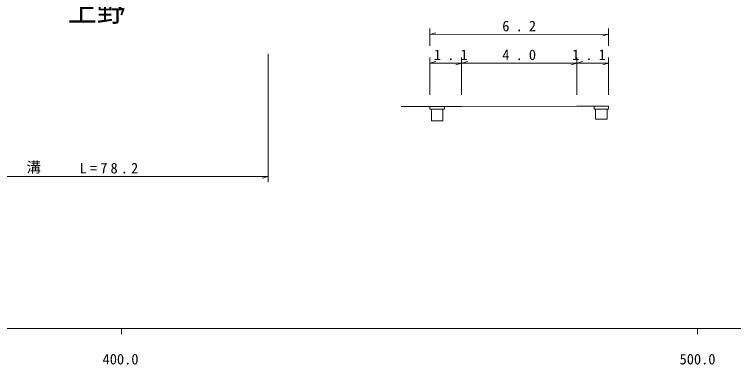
# Model space of a CAD drawing. Units: millimetres, scale not verified. Extents: x 40000 to 680000, y 20000 to 380000.
# Drawn here: x 449416 to 574264, y 198715 to 259506 of the extents above; entities that cross this region are included whole.
import ezdxf
from ezdxf.enums import TextEntityAlignment as Align

# ---------------------------------------------------------------- set-up
doc = ezdxf.new("R2010")
doc.units = ezdxf.units.MM
doc.header["$LTSCALE"] = 1000
for name, color, linetype, lineweight in [('M-BGD', 7, 'Continuous', 13), ('M-STR-HTXT', 7, 'Continuous', 13), ('M-TTL-BAND', 7, 'Continuous', 13)]:
    doc.layers.add(name, color=color, linetype=linetype, lineweight=lineweight)
doc.layers.add('M-BMK-HTXT', color=7, linetype='Continuous')
doc.styles.add('ＭＳ ゴシック', font='')
doc.styles.get('ＭＳ ゴシック').set_extended_font_data('MS Gothic')

msp = doc.modelspace()

# ---------------------------------------------------------------- linework, layer by layer
at = {"layer": 'M-BGD'}
for p, q in [((521546, 254039), (521545, 257039)), ((521546, 256039), (522545, 256319)), ((521546, 256039), (552546, 256050)), ((552546, 256050), (551546, 255769)), ((552545, 257050), (552546, 254050)), ((521549, 245539), (521547, 252039)), ((521547, 251039), (522547, 251319)), ((521547, 251039), (527047, 251041)), ((527047, 251041), (526047, 250760)), ((527047, 252041), (527049, 245541)), ((527047, 251041), (528047, 251321)), ((527047, 251041), (547047, 251048)), ((547047, 251048), (546047, 250767)), ((547047, 252048), (547049, 245548)), ((547047, 251048), (548047, 251328)), ((547047, 251048), (552547, 251050)), ((552547, 251050), (551547, 250769)), ((552547, 252050), (552549, 245550)), ((521550, 243539), (516550, 243537)), ((521550, 243539), (527050, 243541)), ((521800, 243039), (523800, 243040)), ((550300, 243049), (552300, 243049))]:
    msp.add_line(p, q, dxfattribs=at)
for points in [[(521550, 243539), (521550, 243039), (521800, 243039), (521801, 241039), (523801, 241040), (523800, 243040), (524050, 243040), (524050, 243540)], [(527050, 243541), (547050, 243548), (552550, 243550), (552550, 243050), (552300, 243049), (552301, 241299), (550301, 241299), (550300, 243049), (550050, 243049), (550050, 243549)]]:
    msp.add_lwpolyline(points, dxfattribs=at)
at = {"layer": 'M-STR-HTXT'}
for p, q in [((493455, 230380), (493447, 252675)), ((422816, 231355), (493455, 231380)), ((493455, 231380), (492455, 231100))]:
    msp.add_line(p, q, dxfattribs=at)
at = {"layer": 'M-TTL-BAND'}
for p, q in [((40000, 205000), (579000, 205000)), ((468000, 205000), (468000, 204000)), ((568000, 205000), (568000, 204000))]:
    msp.add_line(p, q, dxfattribs=at)

# ---------------------------------------------------------------- texts
at = {"layer": 'M-BGD', "char_height": 1833, "attachment_point": 7, "rotation": 0.02, "style": 'ＭＳ ゴシック'}
for s, insert in [('\\T1.85;6.2', (534108, 256543)), ('\\T1.85;1.1', (522233, 251539)), ('\\T1.85;4.0', (534110, 251543)), ('\\T1.85;1.1', (546225, 251547))]:
    msp.add_mtext(s, dxfattribs=dict(at, insert=insert))
at = {"layer": 'M-BMK-HTXT', "style": 'ＭＳ ゴシック'}
msp.add_text('上野', height=3666, rotation=0.02, dxfattribs=at).set_placement((458696, 257147), align=Align.BOTTOM_LEFT)
at = {"layer": 'M-STR-HTXT', "char_height": 1833, "attachment_point": 7, "rotation": 0.02, "style": 'ＭＳ ゴシック'}
for s, insert in [('\\T1.2;側\u3000溝', (445523, 231863)), ('\\T1.43;L=78.2', (460748, 231869))]:
    msp.add_mtext(s, dxfattribs=dict(at, insert=insert))
at = {"layer": 'M-TTL-BAND', "style": 'ＭＳ ゴシック'}
for s, p in [('400.0', (467844, 198195)), ('500.0', (568000, 198195))]:
    msp.add_text(s, height=1833, dxfattribs=at).set_placement(p, align=Align.BOTTOM_CENTER)

doc.saveas('drawing.dxf')
